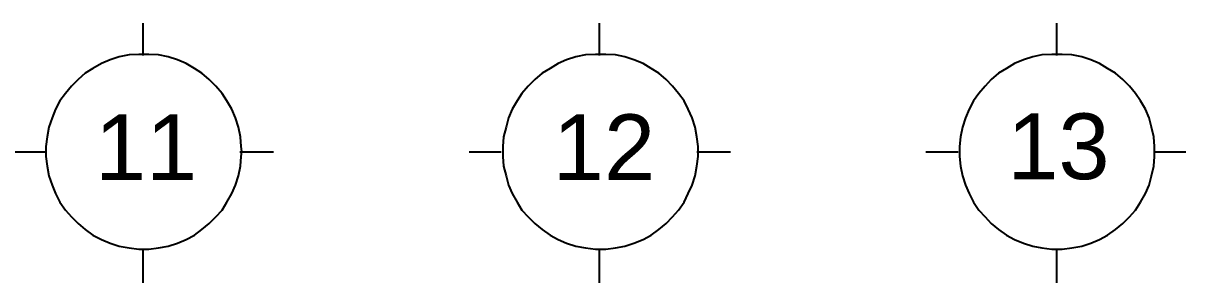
# Model space of a CAD drawing. Header units: millimetres. Extents: x 5 to 415, y 48 to 251.
# Drawn here: x 153.93 to 187.45, y 48.44 to 55.93 of the extents above; entities that cross this region are included whole.
import ezdxf

# ---------------------------------------------------------------- set-up
doc = ezdxf.new("R2010")
doc.units = ezdxf.units.MM
doc.layers.add('P', color=7, linetype='Continuous')
doc.layers.add('T', color=7, linetype='Continuous')

msp = doc.modelspace()

# ---------------------------------------------------------------- linework, layer by layer
at = {"layer": 'P'}
for points in [[(157.392, 54.998), (157.392, 55.933)], [(170.55, 54.998), (170.55, 55.933)], [(183.727, 54.998), (183.727, 55.933)], [(156.704, 54.963), (156.439, 54.875)], [(156.986, 55.016), (156.704, 54.963)], [(157.268, 55.033), (156.986, 55.016)], [(157.409, 55.033), (157.268, 55.033)], [(157.551, 55.033), (157.409, 55.033)], [(157.833, 55.016), (157.551, 55.033)], [(158.115, 54.963), (157.833, 55.016)], [(158.38, 54.875), (158.115, 54.963)], [(169.863, 54.963), (169.598, 54.875)], [(170.145, 55.016), (169.863, 54.963)], [(170.427, 55.033), (170.145, 55.016)], [(170.568, 55.033), (170.427, 55.033)], [(170.727, 55.033), (170.568, 55.033)], [(171.009, 55.016), (170.727, 55.033)], [(171.274, 54.963), (171.009, 55.016)], [(171.538, 54.875), (171.274, 54.963)], [(183.039, 54.963), (182.774, 54.875)], [(183.303, 55.016), (183.039, 54.963)], [(183.586, 55.033), (183.303, 55.016)], [(183.744, 55.033), (183.586, 55.033)], [(183.885, 55.033), (183.744, 55.033)], [(184.168, 55.016), (183.885, 55.033)], [(184.45, 54.963), (184.168, 55.016)], [(184.714, 54.875), (184.45, 54.963)], [(155.945, 54.628), (155.716, 54.487)], [(156.192, 54.769), (155.945, 54.628)], [(156.439, 54.875), (156.192, 54.769)], [(158.627, 54.769), (158.38, 54.875)], [(158.873, 54.628), (158.627, 54.769)], [(159.085, 54.487), (158.873, 54.628)], [(169.122, 54.628), (168.892, 54.487)], [(169.351, 54.769), (169.122, 54.628)], [(169.598, 54.875), (169.351, 54.769)], [(171.803, 54.769), (171.538, 54.875)], [(172.032, 54.628), (171.803, 54.769)], [(172.261, 54.487), (172.032, 54.628)], [(182.28, 54.628), (182.051, 54.487)], [(182.51, 54.769), (182.28, 54.628)], [(182.774, 54.875), (182.51, 54.769)], [(184.961, 54.769), (184.714, 54.875)], [(185.191, 54.628), (184.961, 54.769)], [(185.42, 54.487), (185.191, 54.628)], [(155.522, 54.31), (155.328, 54.116)], [(155.716, 54.487), (155.522, 54.31)], [(159.297, 54.31), (159.085, 54.487)], [(159.491, 54.116), (159.297, 54.31)], [(168.681, 54.31), (168.487, 54.116)], [(168.892, 54.487), (168.681, 54.31)], [(172.473, 54.31), (172.261, 54.487)], [(172.649, 54.116), (172.473, 54.31)], [(181.839, 54.31), (181.663, 54.116)], [(182.051, 54.487), (181.839, 54.31)], [(185.632, 54.31), (185.42, 54.487)], [(185.826, 54.116), (185.632, 54.31)], [(155.328, 54.116), (155.152, 53.904)], [(159.667, 53.904), (159.491, 54.116)], [(168.487, 54.116), (168.31, 53.904)], [(172.826, 53.904), (172.649, 54.116)], [(181.663, 54.116), (181.487, 53.904)], [(186.002, 53.904), (185.826, 54.116)], [(154.993, 53.693), (154.869, 53.446)], [(155.152, 53.904), (154.993, 53.693)], [(159.808, 53.693), (159.667, 53.904)], [(159.949, 53.446), (159.808, 53.693)], [(168.169, 53.693), (168.028, 53.446)], [(168.31, 53.904), (168.169, 53.693)], [(172.985, 53.693), (172.826, 53.904)], [(173.108, 53.446), (172.985, 53.693)], [(181.328, 53.693), (181.204, 53.446)], [(181.487, 53.904), (181.328, 53.693)], [(186.143, 53.693), (186.002, 53.904)], [(186.284, 53.446), (186.143, 53.693)], [(154.869, 53.446), (154.764, 53.199)], [(160.055, 53.199), (159.949, 53.446)], [(168.028, 53.446), (167.922, 53.199)], [(173.214, 53.199), (173.108, 53.446)], [(181.204, 53.446), (181.098, 53.199)], [(186.39, 53.199), (186.284, 53.446)], [(154.764, 53.199), (154.675, 52.934)], [(160.143, 52.934), (160.055, 53.199)], [(167.922, 53.199), (167.852, 52.934)], [(173.302, 52.934), (173.214, 53.199)], [(181.098, 53.199), (181.01, 52.934)], [(186.461, 52.934), (186.39, 53.199)], [(154.623, 52.652), (154.587, 52.37)], [(154.675, 52.934), (154.623, 52.652)], [(160.196, 52.652), (160.143, 52.934)], [(160.214, 52.37), (160.196, 52.652)], [(167.781, 52.652), (167.763, 52.37)], [(167.852, 52.934), (167.781, 52.652)], [(173.355, 52.652), (173.302, 52.934)], [(173.39, 52.37), (173.355, 52.652)], [(180.957, 52.652), (180.922, 52.37)], [(181.01, 52.934), (180.957, 52.652)], [(186.531, 52.652), (186.461, 52.934)], [(186.549, 52.37), (186.531, 52.652)], [(154.587, 52.37), (154.587, 52.229)], [(160.232, 52.229), (160.214, 52.37)], [(167.763, 52.37), (167.763, 52.229)], [(173.39, 52.229), (173.39, 52.37)], [(180.922, 52.37), (180.922, 52.229)], [(186.549, 52.229), (186.549, 52.37)], [(154.552, 52.211), (153.617, 52.211)], [(154.587, 52.229), (154.587, 52.088)], [(154.587, 52.088), (154.623, 51.805)], [(161.149, 52.211), (160.179, 52.211)], [(160.196, 51.805), (160.214, 52.088)], [(160.214, 52.088), (160.232, 52.229)], [(167.711, 52.211), (166.793, 52.211)], [(167.763, 52.229), (167.763, 52.088)], [(167.763, 52.088), (167.781, 51.805)], [(174.325, 52.211), (173.355, 52.211)], [(173.355, 51.805), (173.39, 52.088)], [(173.39, 52.088), (173.39, 52.229)], [(180.887, 52.211), (179.952, 52.211)], [(180.922, 52.229), (180.922, 52.088)], [(180.922, 52.088), (180.957, 51.805)], [(187.448, 52.211), (186.514, 52.211)], [(186.531, 51.805), (186.549, 52.088)], [(186.549, 52.088), (186.549, 52.229)], [(154.623, 51.805), (154.675, 51.523)], [(160.143, 51.523), (160.196, 51.805)], [(167.781, 51.805), (167.852, 51.523)], [(173.302, 51.523), (173.355, 51.805)], [(180.957, 51.805), (181.01, 51.523)], [(186.461, 51.523), (186.531, 51.805)], [(154.675, 51.523), (154.764, 51.259)], [(160.055, 51.259), (160.143, 51.523)], [(167.852, 51.523), (167.922, 51.259)], [(173.214, 51.259), (173.302, 51.523)], [(181.01, 51.523), (181.098, 51.259)], [(186.39, 51.259), (186.461, 51.523)], [(154.764, 51.259), (154.869, 51.012)], [(154.869, 51.012), (154.993, 50.765)], [(159.808, 50.765), (159.949, 51.012)], [(159.949, 51.012), (160.055, 51.259)], [(167.922, 51.259), (168.028, 51.012)], [(168.028, 51.012), (168.169, 50.765)], [(172.985, 50.765), (173.108, 51.012)], [(173.108, 51.012), (173.214, 51.259)], [(181.098, 51.259), (181.204, 51.012)], [(181.204, 51.012), (181.328, 50.765)], [(186.143, 50.765), (186.284, 51.012)], [(186.284, 51.012), (186.39, 51.259)], [(154.993, 50.765), (155.152, 50.535)], [(159.667, 50.535), (159.808, 50.765)], [(168.169, 50.765), (168.31, 50.535)], [(172.826, 50.535), (172.985, 50.765)], [(181.328, 50.765), (181.487, 50.535)], [(186.002, 50.535), (186.143, 50.765)], [(155.152, 50.535), (155.328, 50.341)], [(155.328, 50.341), (155.522, 50.147)], [(159.297, 50.147), (159.491, 50.341)], [(159.491, 50.341), (159.667, 50.535)], [(168.31, 50.535), (168.487, 50.341)], [(168.487, 50.341), (168.681, 50.147)], [(172.473, 50.147), (172.649, 50.341)], [(172.649, 50.341), (172.826, 50.535)], [(181.487, 50.535), (181.663, 50.341)], [(181.663, 50.341), (181.839, 50.147)], [(185.632, 50.147), (185.826, 50.341)], [(185.826, 50.341), (186.002, 50.535)], [(155.522, 50.147), (155.716, 49.971)], [(155.716, 49.971), (155.945, 49.812)], [(158.873, 49.812), (159.085, 49.971)], [(159.085, 49.971), (159.297, 50.147)], [(168.681, 50.147), (168.892, 49.971)], [(168.892, 49.971), (169.122, 49.812)], [(172.032, 49.812), (172.261, 49.971)], [(172.261, 49.971), (172.473, 50.147)], [(181.839, 50.147), (182.051, 49.971)], [(182.051, 49.971), (182.28, 49.812)], [(185.191, 49.812), (185.42, 49.971)], [(185.42, 49.971), (185.632, 50.147)], [(155.945, 49.812), (156.192, 49.689)], [(156.192, 49.689), (156.439, 49.583)], [(158.38, 49.583), (158.627, 49.689)], [(158.627, 49.689), (158.873, 49.812)], [(169.122, 49.812), (169.351, 49.689)], [(169.351, 49.689), (169.598, 49.583)], [(171.538, 49.583), (171.803, 49.689)], [(171.803, 49.689), (172.032, 49.812)], [(182.28, 49.812), (182.51, 49.689)], [(182.51, 49.689), (182.774, 49.583)], [(184.714, 49.583), (184.961, 49.689)], [(184.961, 49.689), (185.191, 49.812)], [(156.439, 49.583), (156.704, 49.495)], [(156.704, 49.495), (156.986, 49.442)], [(156.986, 49.442), (157.268, 49.407)], [(157.268, 49.407), (157.409, 49.407)], [(157.392, 48.436), (157.392, 49.371)], [(157.409, 49.407), (157.551, 49.407)], [(157.551, 49.407), (157.833, 49.442)], [(157.833, 49.442), (158.115, 49.495)], [(158.115, 49.495), (158.38, 49.583)], [(169.598, 49.583), (169.863, 49.495)], [(169.863, 49.495), (170.145, 49.442)], [(170.145, 49.442), (170.427, 49.407)], [(170.427, 49.407), (170.568, 49.407)], [(170.55, 48.436), (170.55, 49.371)], [(170.568, 49.407), (170.727, 49.407)], [(170.727, 49.407), (171.009, 49.442)], [(171.009, 49.442), (171.274, 49.495)], [(171.274, 49.495), (171.538, 49.583)], [(182.774, 49.583), (183.039, 49.495)], [(183.039, 49.495), (183.303, 49.442)], [(183.303, 49.442), (183.586, 49.407)], [(183.586, 49.407), (183.744, 49.407)], [(183.727, 48.436), (183.727, 49.371)], [(183.744, 49.407), (183.885, 49.407)], [(183.885, 49.407), (184.168, 49.442)], [(184.168, 49.442), (184.45, 49.495)], [(184.45, 49.495), (184.714, 49.583)]]:
    msp.add_lwpolyline(points, dxfattribs=at)

# ---------------------------------------------------------------- texts
at = {"layer": 'T', "char_height": 1.9, "attachment_point": 7}
for s, insert in [('{\\fArial|b0|i0|c0|p18;11}', (156, 51.4)), ('{\\fArial|b0|i0|c0|p18;12}', (169.2, 51.4)), ('{\\fArial|b0|i0|c0|p18;13}', (182.3, 51.4))]:
    msp.add_mtext(s, dxfattribs=dict(at, insert=insert))

doc.saveas('drawing.dxf')
